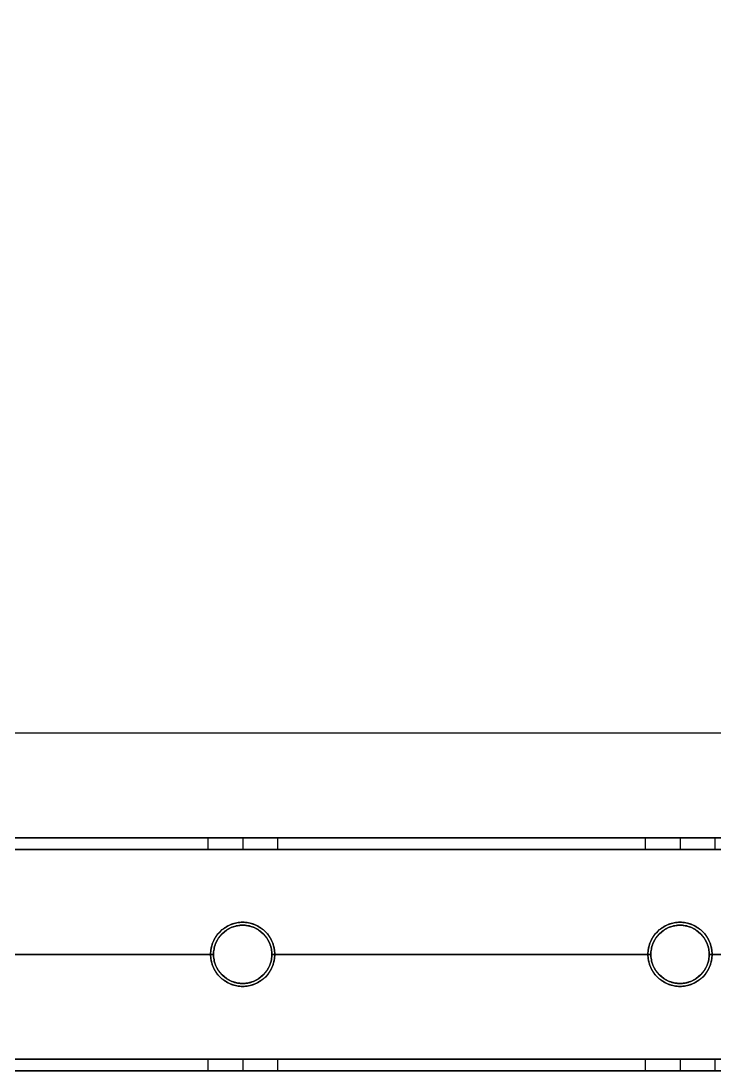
# Model space of a CAD drawing. Header units: millimetres. Extents: x -6529 to 809, y -8611 to 207.
# Drawn here: x -4848.6 to -4729.6, y -5087.9 to -4907.8 of the extents above; entities that cross this region are included whole.
import ezdxf

# ---------------------------------------------------------------- set-up
doc = ezdxf.new("R2010")
doc.units = ezdxf.units.MM
doc.header["$MEASUREMENT"] = 0
for name, color, linetype, true_color in [('gaten$11mm', 7, 'Continuous', 0xff6a35), ('platen', 7, 'Continuous', 0x007f00), ('staal', 5, 'Continuous', 0x0000ff)]:
    doc.layers.add(name, color=color, linetype=linetype, true_color=true_color)

# ---------------------------------------------------------------- blocks, each defined once
blk = doc.blocks.new('plaat base')
at = {"layer": 'platen'}
for points in [[(358, 0), (179, 0), (0, 0)], [(358, 0, 18), (179, 0, 18), (0, 0, 18)], [(358, 0, 9), (179, 0, 9), (0, 0, 9)], [(179, 0), (179, 0, 9), (179, 0, 18)]]:
    blk.add_open_spline(points, degree=2, dxfattribs=at)
blk = doc.blocks.new('top plaat')
at = {"layer": 'platen'}
for p, q in [((95.5, 25.5), (95.5, 25.5, 18)), ((170.5, 25.5), (170.5, 25.5, 18)), ((90, 20), (90, 20, 18)), ((101, 20), (101, 20, 18)), ((165, 20), (165, 20, 18)), ((176, 20), (176, 20, 18)), ((95.5, 14.5), (95.5, 14.5, 18)), ((170.5, 14.5), (170.5, 14.5, 18))]:
    blk.add_line(p, q, dxfattribs=at)
for points in [[(658, 40), (349, 40), (40, 40)], [(658, 40, 18), (349, 40, 18), (40, 40, 18)], [(658, 40, 9), (349, 40, 9), (40, 40, 9)]]:
    blk.add_open_spline(points, degree=2, dxfattribs=at)
for points, knots in [([(95.5, 25.5), (101, 25.5), (101, 20), (101, 14.5), (95.5, 14.5), (90, 14.5), (90, 20), (90, 25.5), (95.5, 25.5)], [-31.415927, -31.415927, -31.415927, -23.561945, -23.561945, -15.707963, -15.707963, -7.853982, -7.853982, 0, 0, 0]), ([(95.5, 25.5, 18), (101, 25.5, 18), (101, 20, 18), (101, 14.5, 18), (95.5, 14.5, 18), (90, 14.5, 18), (90, 20, 18), (90, 25.5, 18), (95.5, 25.5, 18)], [-31.415927, -31.415927, -31.415927, -23.561945, -23.561945, -15.707963, -15.707963, -7.853982, -7.853982, 0, 0, 0]), ([(95.5, 25.5, 9), (90, 25.5, 9), (90, 20, 9), (90, 14.5, 9), (95.5, 14.5, 9), (101, 14.5, 9), (101, 20, 9), (101, 25.5, 9), (95.5, 25.5, 9)], [0, 0, 0, 7.853982, 7.853982, 15.707963, 15.707963, 23.561945, 23.561945, 31.415927, 31.415927, 31.415927]), ([(170.5, 25.5), (176, 25.5), (176, 20), (176, 14.5), (170.5, 14.5), (165, 14.5), (165, 20), (165, 25.5), (170.5, 25.5)], [-31.415927, -31.415927, -31.415927, -23.561945, -23.561945, -15.707963, -15.707963, -7.853982, -7.853982, 0, 0, 0]), ([(170.5, 25.5, 18), (176, 25.5, 18), (176, 20, 18), (176, 14.5, 18), (170.5, 14.5, 18), (165, 14.5, 18), (165, 20, 18), (165, 25.5, 18), (170.5, 25.5, 18)], [-31.415927, -31.415927, -31.415927, -23.561945, -23.561945, -15.707963, -15.707963, -7.853982, -7.853982, 0, 0, 0]), ([(170.5, 25.5, 9), (165, 25.5, 9), (165, 20, 9), (165, 14.5, 9), (170.5, 14.5, 9), (176, 14.5, 9), (176, 20, 9), (176, 25.5, 9), (170.5, 25.5, 9)], [0, 0, 0, 7.853982, 7.853982, 15.707963, 15.707963, 23.561945, 23.561945, 31.415927, 31.415927, 31.415927])]:
    blk.add_rational_spline(points, [1, 0.707106781187, 1, 0.707106781187, 1, 0.707106781187, 1, 0.707106781187, 1], degree=2, knots=knots, dxfattribs=at)

msp = doc.modelspace()

# ---------------------------------------------------------------- linework, layer by layer
at = {"layer": 'gaten$11mm'}
for centre in [(-4810.61, -5067.89), (-4735.61, -5067.89)]:
    msp.add_circle(centre, 5.5, dxfattribs=at)
at = {"layer": 'staal'}
for p, q in [((-4816.61, -5047.89, 1296), (-4816.61, -5049.89, 1296)), ((-4816.61, -5047.89, 20), (-4816.61, -5049.89, 20)), ((-4810.61, -5047.89, 1302), (-4810.61, -5049.89, 1302)), ((-4810.61, -5047.89, 1290), (-4810.61, -5049.89, 1290)), ((-4810.61, -5047.89, 26), (-4810.61, -5049.89, 26)), ((-4810.61, -5047.89, 14), (-4810.61, -5049.89, 14)), ((-4804.61, -5047.89, 1296), (-4804.61, -5049.89, 1296)), ((-4804.61, -5047.89, 20), (-4804.61, -5049.89, 20)), ((-4741.61, -5047.89, 1296), (-4741.61, -5049.89, 1296)), ((-4741.61, -5047.89, 20), (-4741.61, -5049.89, 20)), ((-4735.61, -5047.89, 1302), (-4735.61, -5049.89, 1302)), ((-4735.61, -5047.89, 1290), (-4735.61, -5049.89, 1290)), ((-4735.61, -5047.89, 26), (-4735.61, -5049.89, 26)), ((-4735.61, -5047.89, 14), (-4735.61, -5049.89, 14)), ((-4729.61, -5047.89, 1296), (-4729.61, -5049.89, 1296)), ((-4810.61, -5062.89, 1276), (-4810.61, -5062.89, 1278)), ((-4810.61, -5062.89, 1314), (-4810.61, -5062.89, 1316)), ((-4810.61, -5062.89), (-4810.61, -5062.89, 2)), ((-4810.61, -5062.89, 38), (-4810.61, -5062.89, 40)), ((-4735.61, -5062.89, 1276), (-4735.61, -5062.89, 1278)), ((-4735.61, -5062.89, 1314), (-4735.61, -5062.89, 1316)), ((-4735.61, -5062.89), (-4735.61, -5062.89, 2)), ((-4735.61, -5062.89, 38), (-4735.61, -5062.89, 40)), ((-4815.61, -5067.89, 1314), (-4815.61, -5067.89, 1316)), ((-4815.61, -5067.89, 1276), (-4815.61, -5067.89, 1278)), ((-4815.61, -5067.89, 38), (-4815.61, -5067.89, 40)), ((-4815.61, -5067.89), (-4815.61, -5067.89, 2)), ((-4805.61, -5067.89, 1314), (-4805.61, -5067.89, 1316)), ((-4805.61, -5067.89, 1276), (-4805.61, -5067.89, 1278)), ((-4805.61, -5067.89, 38), (-4805.61, -5067.89, 40)), ((-4805.61, -5067.89), (-4805.61, -5067.89, 2)), ((-4740.61, -5067.89, 1314), (-4740.61, -5067.89, 1316)), ((-4740.61, -5067.89, 1276), (-4740.61, -5067.89, 1278)), ((-4740.61, -5067.89, 38), (-4740.61, -5067.89, 40)), ((-4740.61, -5067.89), (-4740.61, -5067.89, 2)), ((-4730.61, -5067.89, 1314), (-4730.61, -5067.89, 1316)), ((-4730.61, -5067.89, 1276), (-4730.61, -5067.89, 1278)), ((-4730.61, -5067.89, 38), (-4730.61, -5067.89, 40)), ((-4730.61, -5067.89), (-4730.61, -5067.89, 2)), ((-4810.61, -5072.89, 1314), (-4810.61, -5072.89, 1316)), ((-4810.61, -5072.89, 1276), (-4810.61, -5072.89, 1278)), ((-4810.61, -5072.89, 38), (-4810.61, -5072.89, 40)), ((-4810.61, -5072.89), (-4810.61, -5072.89, 2)), ((-4735.61, -5072.89, 1314), (-4735.61, -5072.89, 1316)), ((-4735.61, -5072.89, 1276), (-4735.61, -5072.89, 1278)), ((-4735.61, -5072.89, 38), (-4735.61, -5072.89, 40)), ((-4735.61, -5072.89), (-4735.61, -5072.89, 2)), ((-4816.61, -5085.89, 1296), (-4816.61, -5087.89, 1296)), ((-4816.61, -5085.89, 20), (-4816.61, -5087.89, 20)), ((-4810.61, -5085.89, 1302), (-4810.61, -5087.89, 1302)), ((-4810.61, -5085.89, 1290), (-4810.61, -5087.89, 1290)), ((-4810.61, -5085.89, 26), (-4810.61, -5087.89, 26)), ((-4810.61, -5085.89, 14), (-4810.61, -5087.89, 14)), ((-4804.61, -5085.89, 1296), (-4804.61, -5087.89, 1296)), ((-4804.61, -5085.89, 20), (-4804.61, -5087.89, 20)), ((-4741.61, -5085.89, 1296), (-4741.61, -5087.89, 1296)), ((-4741.61, -5085.89, 20), (-4741.61, -5087.89, 20)), ((-4735.61, -5085.89, 1302), (-4735.61, -5087.89, 1302)), ((-4735.61, -5085.89, 1290), (-4735.61, -5087.89, 1290)), ((-4735.61, -5085.89, 26), (-4735.61, -5087.89, 26)), ((-4735.61, -5085.89, 14), (-4735.61, -5087.89, 14)), ((-4729.61, -5085.89, 1296), (-4729.61, -5087.89, 1296))]:
    msp.add_line(p, q, dxfattribs=at)
for points in [[(-4640.11, -5087.89), (-5956.11, -5087.89), (-5956.11, -3771.89), (-4640.11, -3771.89)], [(-4680.11, -5047.89), (-5916.11, -5047.89), (-5916.11, -3811.89), (-4680.11, -3811.89)]]:
    msp.add_lwpolyline(points, close=True, dxfattribs=at)
for centre in [(-4810.61, -5067.89, 1276), (-4810.61, -5067.89, 1315), (-4810.61, -5067.89, 1277), (-4810.61, -5067.89), (-4810.61, -5067.89, 39), (-4810.61, -5067.89, 1), (-4735.61, -5067.89, 1276), (-4735.61, -5067.89, 1315), (-4735.61, -5067.89, 1277), (-4735.61, -5067.89), (-4735.61, -5067.89, 39), (-4735.61, -5067.89, 1)]:
    msp.add_circle(centre, 5, dxfattribs=at)
for points in [[(-4680.11, -5047.89, 1276), (-5298.11, -5047.89, 1276), (-5916.11, -5047.89, 1276)], [(-4680.11, -5047.89, 1316), (-5298.11, -5047.89, 1316), (-5916.11, -5047.89, 1316)], [(-5916.11, -5047.89), (-5298.11, -5047.89), (-4680.11, -5047.89)], [(-5916.11, -5047.89, 40), (-5298.11, -5047.89, 40), (-4680.11, -5047.89, 40)], [(-4816.61, -5047.89, 1296), (-4848.11, -5047.89, 1296), (-4879.61, -5047.89, 1296)], [(-4879.61, -5047.89, 20), (-4848.11, -5047.89, 20), (-4816.61, -5047.89, 20)], [(-4741.61, -5047.89, 1296), (-4773.11, -5047.89, 1296), (-4804.61, -5047.89, 1296)], [(-4804.61, -5047.89, 20), (-4773.11, -5047.89, 20), (-4741.61, -5047.89, 20)], [(-4680.11, -5047.89, 1296), (-4704.86, -5047.89, 1296), (-4729.61, -5047.89, 1296)], [(-4678.11, -5049.89, 1314), (-5298.11, -5049.89, 1314), (-5918.11, -5049.89, 1314)], [(-4678.11, -5049.89, 1278), (-5298.11, -5049.89, 1278), (-5918.11, -5049.89, 1278)], [(-5918.11, -5049.89, 38), (-5298.11, -5049.89, 38), (-4678.11, -5049.89, 38)], [(-5918.11, -5049.89, 2), (-5298.11, -5049.89, 2), (-4678.11, -5049.89, 2)], [(-4816.61, -5049.89, 1296), (-4848.11, -5049.89, 1296), (-4879.61, -5049.89, 1296)], [(-4879.61, -5049.89, 20), (-4848.11, -5049.89, 20), (-4816.61, -5049.89, 20)], [(-4741.61, -5049.89, 1296), (-4773.11, -5049.89, 1296), (-4804.61, -5049.89, 1296)], [(-4804.61, -5049.89, 20), (-4773.11, -5049.89, 20), (-4741.61, -5049.89, 20)], [(-4678.11, -5049.89, 1296), (-4703.86, -5049.89, 1296), (-4729.61, -5049.89, 1296)], [(-4815.61, -5067.89, 1316), (-4848.11, -5067.89, 1316), (-4880.61, -5067.89, 1316)], [(-4815.61, -5067.89, 1314), (-4848.11, -5067.89, 1314), (-4880.61, -5067.89, 1314)], [(-4815.61, -5067.89, 1278), (-4848.11, -5067.89, 1278), (-4880.61, -5067.89, 1278)], [(-4815.61, -5067.89, 1276), (-4848.11, -5067.89, 1276), (-4880.61, -5067.89, 1276)], [(-4880.61, -5067.89, 40), (-4848.11, -5067.89, 40), (-4815.61, -5067.89, 40)], [(-4880.61, -5067.89, 38), (-4848.11, -5067.89, 38), (-4815.61, -5067.89, 38)], [(-4880.61, -5067.89, 2), (-4848.11, -5067.89, 2), (-4815.61, -5067.89, 2)], [(-4880.61, -5067.89), (-4848.11, -5067.89), (-4815.61, -5067.89)], [(-4740.61, -5067.89, 1316), (-4773.11, -5067.89, 1316), (-4805.61, -5067.89, 1316)], [(-4740.61, -5067.89, 1314), (-4773.11, -5067.89, 1314), (-4805.61, -5067.89, 1314)], [(-4740.61, -5067.89, 1278), (-4773.11, -5067.89, 1278), (-4805.61, -5067.89, 1278)], [(-4740.61, -5067.89, 1276), (-4773.11, -5067.89, 1276), (-4805.61, -5067.89, 1276)], [(-4805.61, -5067.89, 40), (-4773.11, -5067.89, 40), (-4740.61, -5067.89, 40)], [(-4805.61, -5067.89, 38), (-4773.11, -5067.89, 38), (-4740.61, -5067.89, 38)], [(-4805.61, -5067.89, 2), (-4773.11, -5067.89, 2), (-4740.61, -5067.89, 2)], [(-4805.61, -5067.89), (-4773.11, -5067.89), (-4740.61, -5067.89)], [(-4660.11, -5067.89, 1316), (-4695.36, -5067.89, 1316), (-4730.61, -5067.89, 1316)], [(-4660.11, -5067.89, 1314), (-4695.36, -5067.89, 1314), (-4730.61, -5067.89, 1314)], [(-4660.11, -5067.89, 1278), (-4695.36, -5067.89, 1278), (-4730.61, -5067.89, 1278)], [(-4660.11, -5067.89, 1276), (-4695.36, -5067.89, 1276), (-4730.61, -5067.89, 1276)], [(-4730.61, -5067.89, 40), (-4695.36, -5067.89, 40), (-4660.11, -5067.89, 40)], [(-4730.61, -5067.89, 38), (-4695.36, -5067.89, 38), (-4660.11, -5067.89, 38)], [(-4730.61, -5067.89, 2), (-4695.36, -5067.89, 2), (-4660.11, -5067.89, 2)], [(-4730.61, -5067.89), (-4695.36, -5067.89), (-4660.11, -5067.89)], [(-4642.11, -5085.89, 1314), (-5298.11, -5085.89, 1314), (-5954.11, -5085.89, 1314)], [(-4642.11, -5085.89, 1278), (-5298.11, -5085.89, 1278), (-5954.11, -5085.89, 1278)], [(-5954.11, -5085.89, 38), (-5298.11, -5085.89, 38), (-4642.11, -5085.89, 38)], [(-5954.11, -5085.89, 2), (-5298.11, -5085.89, 2), (-4642.11, -5085.89, 2)], [(-4816.61, -5085.89, 1296), (-4848.11, -5085.89, 1296), (-4879.61, -5085.89, 1296)], [(-4879.61, -5085.89, 20), (-4848.11, -5085.89, 20), (-4816.61, -5085.89, 20)], [(-4741.61, -5085.89, 1296), (-4773.11, -5085.89, 1296), (-4804.61, -5085.89, 1296)], [(-4804.61, -5085.89, 20), (-4773.11, -5085.89, 20), (-4741.61, -5085.89, 20)], [(-4642.11, -5085.89, 1296), (-4685.86, -5085.89, 1296), (-4729.61, -5085.89, 1296)], [(-4640.11, -5087.89, 1276), (-5298.11, -5087.89, 1276), (-5956.11, -5087.89, 1276)], [(-4640.11, -5087.89, 1316), (-5298.11, -5087.89, 1316), (-5956.11, -5087.89, 1316)], [(-5956.11, -5087.89), (-5298.11, -5087.89), (-4640.11, -5087.89)], [(-5956.11, -5087.89, 40), (-5298.11, -5087.89, 40), (-4640.11, -5087.89, 40)], [(-4816.61, -5087.89, 1296), (-4848.11, -5087.89, 1296), (-4879.61, -5087.89, 1296)], [(-4879.61, -5087.89, 20), (-4848.11, -5087.89, 20), (-4816.61, -5087.89, 20)], [(-4741.61, -5087.89, 1296), (-4773.11, -5087.89, 1296), (-4804.61, -5087.89, 1296)], [(-4804.61, -5087.89, 20), (-4773.11, -5087.89, 20), (-4741.61, -5087.89, 20)], [(-4640.11, -5087.89, 1296), (-4684.86, -5087.89, 1296), (-4729.61, -5087.89, 1296)]]:
    msp.add_open_spline(points, degree=2, dxfattribs=at)
for points, weights, knots in [([(-4810.61, -5047.89, 1302), (-4804.61, -5047.89, 1302), (-4804.61, -5047.89, 1296), (-4804.61, -5047.89, 1290), (-4810.61, -5047.89, 1290), (-4816.61, -5047.89, 1290), (-4816.61, -5047.89, 1296), (-4816.61, -5047.89, 1302), (-4810.61, -5047.89, 1302)], [1, 0.707106781187, 1, 0.707106781187, 1, 0.707106781187, 1, 0.707106781187, 1], [0, 0, 0, 7.853982, 7.853982, 15.707963, 15.707963, 23.561945, 23.561945, 31.415927, 31.415927, 31.415927]), ([(-4810.61, -5047.89, 26), (-4816.61, -5047.89, 26), (-4816.61, -5047.89, 20), (-4816.61, -5047.89, 14), (-4810.61, -5047.89, 14), (-4804.61, -5047.89, 14), (-4804.61, -5047.89, 20), (-4804.61, -5047.89, 26), (-4810.61, -5047.89, 26)], [1, 0.707106781187, 1, 0.707106781187, 1, 0.707106781187, 1, 0.707106781187, 1], [0, 0, 0, 7.853982, 7.853982, 15.707963, 15.707963, 23.561945, 23.561945, 31.415927, 31.415927, 31.415927]), ([(-4735.61, -5047.89, 1302), (-4729.61, -5047.89, 1302), (-4729.61, -5047.89, 1296), (-4729.61, -5047.89, 1290), (-4735.61, -5047.89, 1290), (-4741.61, -5047.89, 1290), (-4741.61, -5047.89, 1296), (-4741.61, -5047.89, 1302), (-4735.61, -5047.89, 1302)], [0.999999860338, 0.707106851018, 1, 0.707106781187, 1, 0.707106781187, 1, 0.707106851018, 0.999999860338], [0, 0, 0, 7.853981, 7.853981, 15.707963, 15.707963, 23.561946, 23.561946, 31.415927, 31.415927, 31.415927]), ([(-4735.61, -5047.89, 26), (-4741.61, -5047.89, 26), (-4741.61, -5047.89, 20), (-4741.61, -5047.89, 14), (-4735.61, -5047.89, 14), (-4729.61, -5047.89, 14), (-4729.61, -5047.89, 20), (-4729.61, -5047.89, 26), (-4735.61, -5047.89, 26)], [0.999999860338, 0.707106851018, 1, 0.707106781187, 1, 0.707106781187, 1, 0.707106851018, 0.999999860338], [0, 0, 0, 7.853981, 7.853981, 15.707963, 15.707963, 23.561946, 23.561946, 31.415927, 31.415927, 31.415927]), ([(-4810.61, -5049.89, 1302), (-4816.61, -5049.89, 1302), (-4816.61, -5049.89, 1296), (-4816.61, -5049.89, 1290), (-4810.61, -5049.89, 1290), (-4804.61, -5049.89, 1290), (-4804.61, -5049.89, 1296), (-4804.61, -5049.89, 1302), (-4810.61, -5049.89, 1302)], [1, 0.707106781187, 1, 0.707106781187, 1, 0.707106781187, 1, 0.707106781187, 1], [-31.415927, -31.415927, -31.415927, -23.561945, -23.561945, -15.707963, -15.707963, -7.853982, -7.853982, 0, 0, 0]), ([(-4810.61, -5049.89, 26), (-4804.61, -5049.89, 26), (-4804.61, -5049.89, 20), (-4804.61, -5049.89, 14), (-4810.61, -5049.89, 14), (-4816.61, -5049.89, 14), (-4816.61, -5049.89, 20), (-4816.61, -5049.89, 26), (-4810.61, -5049.89, 26)], [0.999999860338, 0.707106851018, 1, 0.707106781187, 1, 0.707106781187, 1, 0.707106851018, 0.999999860338], [-31.415927, -31.415927, -31.415927, -23.561946, -23.561946, -15.707963, -15.707963, -7.853981, -7.853981, 0, 0, 0]), ([(-4735.61, -5049.89, 1302), (-4741.61, -5049.89, 1302), (-4741.61, -5049.89, 1296), (-4741.61, -5049.89, 1290), (-4735.61, -5049.89, 1290), (-4729.61, -5049.89, 1290), (-4729.61, -5049.89, 1296), (-4729.61, -5049.89, 1302), (-4735.61, -5049.89, 1302)], [1, 0.707106781187, 1, 0.707106781187, 1, 0.707106781187, 1, 0.707106781187, 1], [-31.415927, -31.415927, -31.415927, -23.561945, -23.561945, -15.707963, -15.707963, -7.853982, -7.853982, 0, 0, 0]), ([(-4735.61, -5049.89, 26), (-4729.61, -5049.89, 26), (-4729.61, -5049.89, 20), (-4729.61, -5049.89, 14), (-4735.61, -5049.89, 14), (-4741.61, -5049.89, 14), (-4741.61, -5049.89, 20), (-4741.61, -5049.89, 26), (-4735.61, -5049.89, 26)], [1, 0.707106781187, 1, 0.707106781187, 1, 0.707106781187, 1, 0.707106781187, 1], [-31.415927, -31.415927, -31.415927, -23.561945, -23.561945, -15.707963, -15.707963, -7.853982, -7.853982, 0, 0, 0]), ([(-4810.61, -5062.89, 1316), (-4815.61, -5062.89, 1316), (-4815.61, -5067.89, 1316), (-4815.61, -5072.89, 1316), (-4810.61, -5072.89, 1316), (-4805.61, -5072.89, 1316), (-4805.61, -5067.89, 1316), (-4805.61, -5062.89, 1316), (-4810.61, -5062.89, 1316)], [1, 0.707106781187, 1, 0.707106781187, 1, 0.707106781187, 1, 0.707106781187, 1], [-31.415927, -31.415927, -31.415927, -23.561945, -23.561945, -15.707963, -15.707963, -7.853982, -7.853982, 0, 0, 0]), ([(-4810.61, -5062.89, 1314), (-4805.61, -5062.89, 1314), (-4805.61, -5067.89, 1314), (-4805.61, -5072.89, 1314), (-4810.61, -5072.89, 1314), (-4815.61, -5072.89, 1314), (-4815.61, -5067.89, 1314), (-4815.61, -5062.89, 1314), (-4810.61, -5062.89, 1314)], [1, 0.707106781187, 1, 0.707106781187, 1, 0.707106781187, 1, 0.707106781187, 1], [0, 0, 0, 7.853982, 7.853982, 15.707963, 15.707963, 23.561945, 23.561945, 31.415927, 31.415927, 31.415927]), ([(-4810.61, -5062.89, 1278), (-4815.61, -5062.89, 1278), (-4815.61, -5067.89, 1278), (-4815.61, -5072.89, 1278), (-4810.61, -5072.89, 1278), (-4805.61, -5072.89, 1278), (-4805.61, -5067.89, 1278), (-4805.61, -5062.89, 1278), (-4810.61, -5062.89, 1278)], [1, 0.707106781187, 1, 0.707106781187, 1, 0.707106781187, 1, 0.707106781187, 1], [-31.415927, -31.415927, -31.415927, -23.561945, -23.561945, -15.707963, -15.707963, -7.853982, -7.853982, 0, 0, 0]), ([(-4810.61, -5062.89, 40), (-4805.61, -5062.89, 40), (-4805.61, -5067.89, 40), (-4805.61, -5072.89, 40), (-4810.61, -5072.89, 40), (-4815.61, -5072.89, 40), (-4815.61, -5067.89, 40), (-4815.61, -5062.89, 40), (-4810.61, -5062.89, 40)], [1, 0.707106781187, 1, 0.707106781187, 1, 0.707106781187, 1, 0.707106781187, 1], [-31.415927, -31.415927, -31.415927, -23.561945, -23.561945, -15.707963, -15.707963, -7.853982, -7.853982, 0, 0, 0]), ([(-4810.61, -5062.89, 38), (-4815.61, -5062.89, 38), (-4815.61, -5067.89, 38), (-4815.61, -5072.89, 38), (-4810.61, -5072.89, 38), (-4805.61, -5072.89, 38), (-4805.61, -5067.89, 38), (-4805.61, -5062.89, 38), (-4810.61, -5062.89, 38)], [1, 0.707106781187, 1, 0.707106781187, 1, 0.707106781187, 1, 0.707106781187, 1], [0, 0, 0, 7.853982, 7.853982, 15.707963, 15.707963, 23.561945, 23.561945, 31.415927, 31.415927, 31.415927]), ([(-4810.61, -5062.89, 2), (-4805.61, -5062.89, 2), (-4805.61, -5067.89, 2), (-4805.61, -5072.89, 2), (-4810.61, -5072.89, 2), (-4815.61, -5072.89, 2), (-4815.61, -5067.89, 2), (-4815.61, -5062.89, 2), (-4810.61, -5062.89, 2)], [1, 0.707106781187, 1, 0.707106781187, 1, 0.707106781187, 1, 0.707106781187, 1], [-31.415927, -31.415927, -31.415927, -23.561945, -23.561945, -15.707963, -15.707963, -7.853982, -7.853982, 0, 0, 0]), ([(-4735.61, -5062.89, 1316), (-4740.61, -5062.89, 1316), (-4740.61, -5067.89, 1316), (-4740.61, -5072.89, 1316), (-4735.61, -5072.89, 1316), (-4730.61, -5072.89, 1316), (-4730.61, -5067.89, 1316), (-4730.61, -5062.89, 1316), (-4735.61, -5062.89, 1316)], [1, 0.707106781187, 1, 0.707106781187, 1, 0.707106781187, 1, 0.707106781187, 1], [-31.415927, -31.415927, -31.415927, -23.561945, -23.561945, -15.707963, -15.707963, -7.853982, -7.853982, 0, 0, 0]), ([(-4735.61, -5062.89, 1314), (-4730.61, -5062.89, 1314), (-4730.61, -5067.89, 1314), (-4730.61, -5072.89, 1314), (-4735.61, -5072.89, 1314), (-4740.61, -5072.89, 1314), (-4740.61, -5067.89, 1314), (-4740.61, -5062.89, 1314), (-4735.61, -5062.89, 1314)], [1, 0.707106781187, 1, 0.707106781187, 1, 0.707106781187, 1, 0.707106781187, 1], [0, 0, 0, 7.853982, 7.853982, 15.707963, 15.707963, 23.561945, 23.561945, 31.415927, 31.415927, 31.415927]), ([(-4735.61, -5062.89, 1278), (-4740.61, -5062.89, 1278), (-4740.61, -5067.89, 1278), (-4740.61, -5072.89, 1278), (-4735.61, -5072.89, 1278), (-4730.61, -5072.89, 1278), (-4730.61, -5067.89, 1278), (-4730.61, -5062.89, 1278), (-4735.61, -5062.89, 1278)], [1, 0.707106781187, 1, 0.707106781187, 1, 0.707106781187, 1, 0.707106781187, 1], [-31.415927, -31.415927, -31.415927, -23.561945, -23.561945, -15.707963, -15.707963, -7.853982, -7.853982, 0, 0, 0]), ([(-4735.61, -5062.89, 40), (-4730.61, -5062.89, 40), (-4730.61, -5067.89, 40), (-4730.61, -5072.89, 40), (-4735.61, -5072.89, 40), (-4740.61, -5072.89, 40), (-4740.61, -5067.89, 40), (-4740.61, -5062.89, 40), (-4735.61, -5062.89, 40)], [1, 0.707106781187, 1, 0.707106781187, 1, 0.707106781187, 1, 0.707106781187, 1], [-31.415927, -31.415927, -31.415927, -23.561945, -23.561945, -15.707963, -15.707963, -7.853982, -7.853982, 0, 0, 0]), ([(-4735.61, -5062.89, 38), (-4740.61, -5062.89, 38), (-4740.61, -5067.89, 38), (-4740.61, -5072.89, 38), (-4735.61, -5072.89, 38), (-4730.61, -5072.89, 38), (-4730.61, -5067.89, 38), (-4730.61, -5062.89, 38), (-4735.61, -5062.89, 38)], [1, 0.707106781187, 1, 0.707106781187, 1, 0.707106781187, 1, 0.707106781187, 1], [0, 0, 0, 7.853982, 7.853982, 15.707963, 15.707963, 23.561945, 23.561945, 31.415927, 31.415927, 31.415927]), ([(-4735.61, -5062.89, 2), (-4730.61, -5062.89, 2), (-4730.61, -5067.89, 2), (-4730.61, -5072.89, 2), (-4735.61, -5072.89, 2), (-4740.61, -5072.89, 2), (-4740.61, -5067.89, 2), (-4740.61, -5062.89, 2), (-4735.61, -5062.89, 2)], [1, 0.707106781187, 1, 0.707106781187, 1, 0.707106781187, 1, 0.707106781187, 1], [-31.415927, -31.415927, -31.415927, -23.561945, -23.561945, -15.707963, -15.707963, -7.853982, -7.853982, 0, 0, 0]), ([(-4810.61, -5085.89, 1302), (-4804.61, -5085.89, 1302), (-4804.61, -5085.89, 1296), (-4804.61, -5085.89, 1290), (-4810.61, -5085.89, 1290), (-4816.61, -5085.89, 1290), (-4816.61, -5085.89, 1296), (-4816.61, -5085.89, 1302), (-4810.61, -5085.89, 1302)], [1, 0.707106781187, 1, 0.707106781187, 1, 0.707106781187, 1, 0.707106781187, 1], [0, 0, 0, 7.853982, 7.853982, 15.707963, 15.707963, 23.561945, 23.561945, 31.415927, 31.415927, 31.415927]), ([(-4810.61, -5085.89, 26), (-4816.61, -5085.89, 26), (-4816.61, -5085.89, 20), (-4816.61, -5085.89, 14), (-4810.61, -5085.89, 14), (-4804.61, -5085.89, 14), (-4804.61, -5085.89, 20), (-4804.61, -5085.89, 26), (-4810.61, -5085.89, 26)], [1, 0.707106781187, 1, 0.707106781187, 1, 0.707106781187, 1, 0.707106781187, 1], [0, 0, 0, 7.853982, 7.853982, 15.707963, 15.707963, 23.561945, 23.561945, 31.415927, 31.415927, 31.415927]), ([(-4735.61, -5085.89, 1302), (-4729.61, -5085.89, 1302), (-4729.61, -5085.89, 1296), (-4729.61, -5085.89, 1290), (-4735.61, -5085.89, 1290), (-4741.61, -5085.89, 1290), (-4741.61, -5085.89, 1296), (-4741.61, -5085.89, 1302), (-4735.61, -5085.89, 1302)], [1, 0.707106781187, 1, 0.707106781187, 1, 0.707106781187, 1, 0.707106781187, 1], [0, 0, 0, 7.853982, 7.853982, 15.707963, 15.707963, 23.561945, 23.561945, 31.415927, 31.415927, 31.415927]), ([(-4735.61, -5085.89, 26), (-4741.61, -5085.89, 26), (-4741.61, -5085.89, 20), (-4741.61, -5085.89, 14), (-4735.61, -5085.89, 14), (-4729.61, -5085.89, 14), (-4729.61, -5085.89, 20), (-4729.61, -5085.89, 26), (-4735.61, -5085.89, 26)], [1, 0.707106781187, 1, 0.707106781187, 1, 0.707106781187, 1, 0.707106781187, 1], [0, 0, 0, 7.853982, 7.853982, 15.707963, 15.707963, 23.561945, 23.561945, 31.415927, 31.415927, 31.415927]), ([(-4810.61, -5087.89, 1302), (-4816.61, -5087.89, 1302), (-4816.61, -5087.89, 1296), (-4816.61, -5087.89, 1290), (-4810.61, -5087.89, 1290), (-4804.61, -5087.89, 1290), (-4804.61, -5087.89, 1296), (-4804.61, -5087.89, 1302), (-4810.61, -5087.89, 1302)], [0.999999860338, 0.707106851018, 1, 0.707106781187, 1, 0.707106781187, 1, 0.707106851018, 0.999999860338], [-31.415927, -31.415927, -31.415927, -23.561946, -23.561946, -15.707963, -15.707963, -7.853981, -7.853981, 0, 0, 0]), ([(-4810.61, -5087.89, 26), (-4804.61, -5087.89, 26), (-4804.61, -5087.89, 20), (-4804.61, -5087.89, 14), (-4810.61, -5087.89, 14), (-4816.61, -5087.89, 14), (-4816.61, -5087.89, 20), (-4816.61, -5087.89, 26), (-4810.61, -5087.89, 26)], [0.999999860338, 0.707106851018, 1, 0.707106781187, 1, 0.707106781187, 1, 0.707106851018, 0.999999860338], [-31.415927, -31.415927, -31.415927, -23.561946, -23.561946, -15.707963, -15.707963, -7.853981, -7.853981, 0, 0, 0]), ([(-4735.61, -5087.89, 1302), (-4741.61, -5087.89, 1302), (-4741.61, -5087.89, 1296), (-4741.61, -5087.89, 1290), (-4735.61, -5087.89, 1290), (-4729.61, -5087.89, 1290), (-4729.61, -5087.89, 1296), (-4729.61, -5087.89, 1302), (-4735.61, -5087.89, 1302)], [0.999999860338, 0.707106851018, 1, 0.707106781187, 1, 0.707106781187, 1, 0.707106851018, 0.999999860338], [-31.415927, -31.415927, -31.415927, -23.561946, -23.561946, -15.707963, -15.707963, -7.853981, -7.853981, 0, 0, 0]), ([(-4735.61, -5087.89, 26), (-4729.61, -5087.89, 26), (-4729.61, -5087.89, 20), (-4729.61, -5087.89, 14), (-4735.61, -5087.89, 14), (-4741.61, -5087.89, 14), (-4741.61, -5087.89, 20), (-4741.61, -5087.89, 26), (-4735.61, -5087.89, 26)], [0.999999860338, 0.707106851018, 1, 0.707106781187, 1, 0.707106781187, 1, 0.707106851018, 0.999999860338], [-31.415927, -31.415927, -31.415927, -23.561946, -23.561946, -15.707963, -15.707963, -7.853981, -7.853981, 0, 0, 0])]:
    msp.add_rational_spline(points, weights, degree=2, knots=knots, dxfattribs=at)

# ---------------------------------------------------------------- block references
at = {"layer": 'platen', "rotation": 180}
for name, p in [('plaat base', (-4640.11, -5029.89, 40)), ('top plaat', (-4640.11, -5047.89, 1316))]:
    msp.add_blockref(name, p, dxfattribs=at)

doc.saveas('drawing.dxf')
